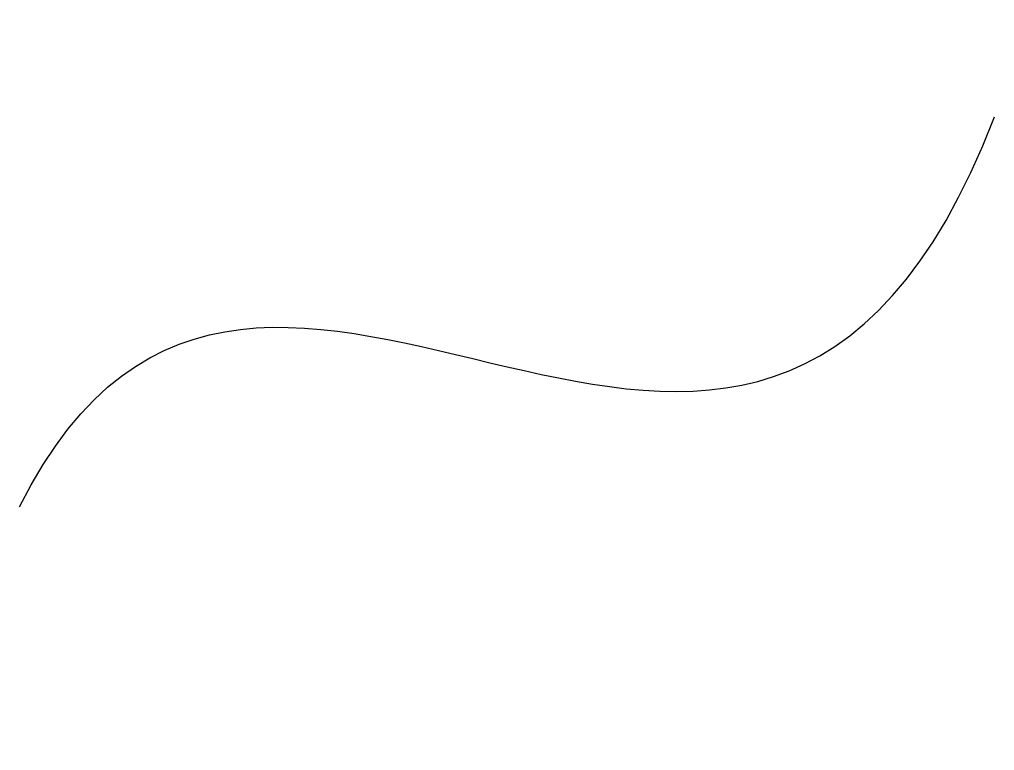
# Model space of a CAD drawing. Extents: x 0 to 20, y -5 to 10.
import ezdxf

# ---------------------------------------------------------------- set-up
doc = ezdxf.new("R2010")
doc.units = 0
doc.layers.add('VIPRS_G13', color=7, linetype='Continuous')

msp = doc.modelspace()

# ---------------------------------------------------------------- linework, layer by layer
at = {"layer": 'VIPRS_G13'}
msp.add_open_spline([(0, 0), (5, 10), (15, -5), (20, 8)], degree=3, dxfattribs=at)

doc.saveas('drawing.dxf')
